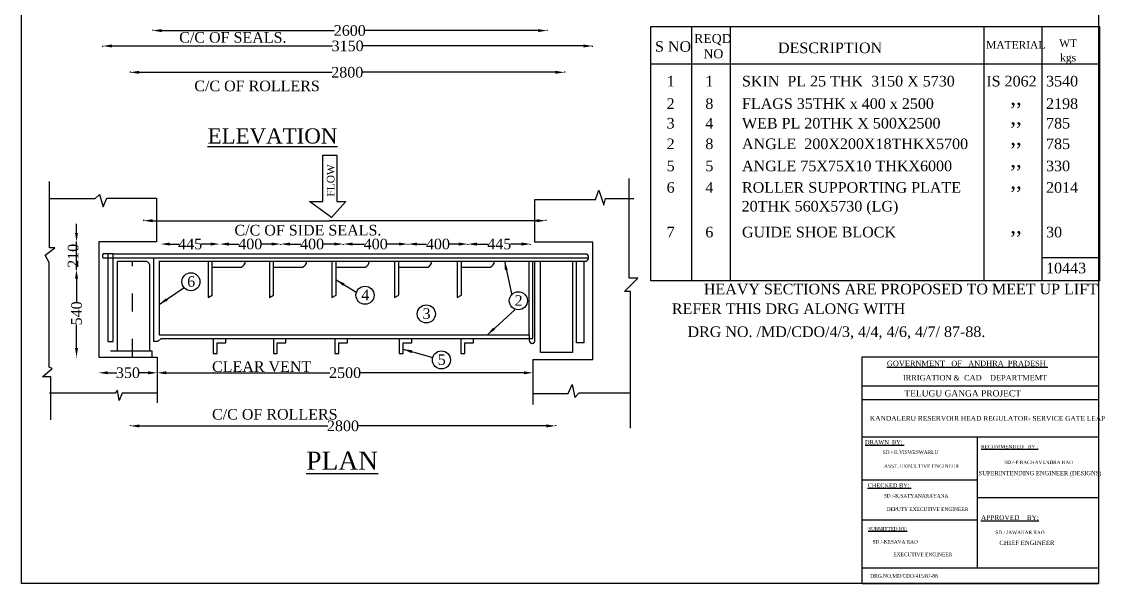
# Model space of a CAD drawing. Header units: millimetres. Extents: x 348 to 7478, y 9028 to 18917.
# Drawn here: x 348 to 7478, y 9028 to 12737 of the extents above; entities that cross this region are included whole.
import ezdxf

# ---------------------------------------------------------------- set-up
doc = ezdxf.new("R2010")
doc.units = ezdxf.units.MM
doc.header["$MEASUREMENT"] = 0
doc.linetypes.add('ACAD_ISO03W100', pattern=[30, 12, -18])
for name, color, linetype in [('DIM', 5, 'Continuous'), ('DO LINE', 3, 'Continuous'), ('DWG.LINE', 10, 'Continuous'), ('TEXT', 7, 'Continuous')]:
    doc.layers.add(name, color=color, linetype=linetype)
doc.layers.add('TITLE', color=7, linetype='Continuous', lineweight=30)
doc.styles.get("Standard").update_dxf_attribs({"font": 'times.ttf', "height": 70})
doc.dimstyles.get("Standard").update_dxf_attribs({"dimtxt": 70, "dimasz": 60, "dimexe": 0.18, "dimexo": 0.0625, "dimgap": 0.09, "dimtad": 0, "dimtih": 1, "dimtoh": 1, "dimdec": 0, "dimzin": 0, "dimdsep": 46, "dimtxsty": 'Standard', "dimcen": 300, "dimclrd": 5, "dimclre": 5, "dimclrt": 4, "dimadec": 0, "dimazin": 0, "dimtfac": 1, "dimtdec": 0, "dimtofl": 0, "dimtmove": 0, "dimatfit": 3, "dimfxl": 0, "dimtolj": 1, "dimtzin": 0, "dimarcsym": 0})

# ---------------------------------------------------------------- blocks, each defined once
blk = doc.blocks.new('*D9')
at = {"layer": 'Defpoints', "color": 0, "ltscale": 0.2}
for p in [(883.7, 12575.7), (883.7, 12537.8), (4113.7, 12537.8)]:
    blk.add_point(p, dxfattribs=at)
at = {"layer": 'DIM', "color": 5, "lineweight": -2, "ltscale": 0.2}
for p, q in [((883.7, 12570.7), (883.7, 12575.8)), ((943.7, 12575.7), (2399.2, 12575.7)), ((4053.7, 12575.7), (2598.2, 12575.7)), ((4113.7, 12570.7), (4113.7, 12575.8))]:
    blk.add_line(p, q, dxfattribs=at)
at = {"layer": 'DIM', "color": 5, "ltscale": 0.2}
for points in [[(943.7, 12585.7), (943.7, 12565.7), (883.7, 12575.7)], [(4053.7, 12585.7), (4053.7, 12565.7), (4113.7, 12575.7)]]:
    blk.add_solid(points, dxfattribs=at)
at = {"layer": 'DIM', "color": 4, "ltscale": 0.2, "insert": (2498.7, 12575.7), "char_height": 70, "attachment_point": 5}
blk.add_mtext('\\A1;3150', dxfattribs=at)
blk = doc.blocks.new('*D10')
at = {"layer": 'Defpoints', "color": 0, "ltscale": 0.2}
for p in [(1063.1, 12416), (3929.4, 12416), (3929.4, 12401.8)]:
    blk.add_point(p, dxfattribs=at)
at = {"layer": 'DIM', "color": 5, "lineweight": -2, "ltscale": 0.2}
for p, q in [((1063.1, 12406.8), (1063.1, 12401.6)), ((3929.4, 12406.8), (3929.4, 12401.6)), ((1123.1, 12401.8), (2395.8, 12401.8)), ((3869.4, 12401.8), (2596.8, 12401.8))]:
    blk.add_line(p, q, dxfattribs=at)
at = {"layer": 'DIM', "color": 5, "ltscale": 0.2}
for points in [[(1123.1, 12411.8), (1123.1, 12391.8), (1063.1, 12401.8)], [(3869.4, 12411.8), (3869.4, 12391.8), (3929.4, 12401.8)]]:
    blk.add_solid(points, dxfattribs=at)
at = {"layer": 'DIM', "color": 4, "ltscale": 0.2, "insert": (2496.3, 12401.8), "char_height": 70, "attachment_point": 5}
blk.add_mtext('\\A1;2800', dxfattribs=at)
blk = doc.blocks.new('*D11')
at = {"layer": 'Defpoints', "color": 0, "ltscale": 0.2}
for p in [(1211, 12689.7), (3815.3, 12689.7), (3815.3, 12677.2)]:
    blk.add_point(p, dxfattribs=at)
at = {"layer": 'DIM', "color": 5, "lineweight": -2, "ltscale": 0.2}
for p, q in [((1211, 12682.2), (1211, 12677.1)), ((1271, 12677.2), (2412.6, 12677.2)), ((3755.3, 12677.2), (2613.6, 12677.2)), ((3815.3, 12682.2), (3815.3, 12677.1))]:
    blk.add_line(p, q, dxfattribs=at)
at = {"layer": 'DIM', "color": 5, "ltscale": 0.2}
for points in [[(1271, 12687.2), (1271, 12667.2), (1211, 12677.2)], [(3755.3, 12687.2), (3755.3, 12667.2), (3815.3, 12677.2)]]:
    blk.add_solid(points, dxfattribs=at)
at = {"layer": 'DIM', "color": 4, "ltscale": 0.2, "insert": (2513.1, 12677.2), "char_height": 70, "attachment_point": 5}
blk.add_mtext('\\A1;2600', dxfattribs=at)
blk = doc.blocks.new('*D25')
at = {"layer": 'Defpoints', "color": 0, "ltscale": 0.2}
for p in [(710.3, 11098.9), (713, 11098.9), (713, 10521.8)]:
    blk.add_point(p, dxfattribs=at)
at = {"layer": 'DIM', "color": 5, "lineweight": -2, "ltscale": 0.2}
for p, q in [((712.9, 11098.9), (710.2, 11098.9)), ((710.3, 11038.9), (710.3, 10883.6)), ((710.3, 10581.8), (710.3, 10737)), ((712.9, 10521.8), (710.2, 10521.8))]:
    blk.add_line(p, q, dxfattribs=at)
at = {"layer": 'DIM', "color": 5, "ltscale": 0.2}
for points in [[(700.3, 11038.9), (720.3, 11038.9), (710.3, 11098.9)], [(700.3, 10581.8), (720.3, 10581.8), (710.3, 10521.8)]]:
    blk.add_solid(points, dxfattribs=at)
at = {"layer": 'DIM', "color": 4, "ltscale": 0.2, "insert": (710.3, 10810.3), "char_height": 70, "attachment_point": 5, "rotation": 90}
blk.add_mtext('\\A1;540', dxfattribs=at)
blk = doc.blocks.new('*D26')
at = {"layer": 'Defpoints', "color": 0, "ltscale": 0.2}
for p in [(702.3, 11281.7), (710.3, 11281.7), (713, 11098.9)]:
    blk.add_point(p, dxfattribs=at)
at = {"layer": 'DIM', "color": 5, "lineweight": -2, "ltscale": 0.2}
for p, q in [((710.3, 11341.7), (710.3, 11401.7)), ((705.3, 11281.7), (710.5, 11281.7)), ((710.3, 11098.9), (710.3, 11281.7)), ((712.9, 11098.9), (710.2, 11098.9)), ((710.3, 11038.9), (710.3, 10978.9))]:
    blk.add_line(p, q, dxfattribs=at)
at = {"layer": 'DIM', "color": 5, "ltscale": 0.2}
for points in [[(700.3, 11341.7), (720.3, 11341.7), (710.3, 11281.7)], [(700.3, 11038.9), (720.3, 11038.9), (710.3, 11098.9)]]:
    blk.add_solid(points, dxfattribs=at)
at = {"layer": 'DIM', "color": 4, "ltscale": 0.2, "insert": (687.7, 11190.3), "char_height": 70, "attachment_point": 5, "rotation": 90}
blk.add_mtext('\\A1;210', dxfattribs=at)
blk = doc.blocks.new('*D27')
at = {"layer": 'Defpoints', "color": 0, "ltscale": 0.2}
for p in [(856.4, 10418), (1242.7, 10418), (1242.7, 10418)]:
    blk.add_point(p, dxfattribs=at)
at = {"layer": 'DIM', "color": 5, "lineweight": -2, "ltscale": 0.2}
for p, q in [((856.4, 10418), (856.4, 10418.1)), ((916.4, 10418), (975.9, 10418)), ((1182.7, 10418), (1123.2, 10418)), ((1242.7, 10418), (1242.7, 10418.1))]:
    blk.add_line(p, q, dxfattribs=at)
at = {"layer": 'DIM', "color": 5, "ltscale": 0.2}
for points in [[(916.4, 10428), (916.4, 10408), (856.4, 10418)], [(1182.7, 10428), (1182.7, 10408), (1242.7, 10418)]]:
    blk.add_solid(points, dxfattribs=at)
at = {"layer": 'DIM', "color": 4, "ltscale": 0.2, "insert": (1049.5, 10418), "char_height": 70, "attachment_point": 5}
blk.add_mtext('\\A1;350', dxfattribs=at)
blk = doc.blocks.new('*D28')
at = {"layer": 'Defpoints', "color": 0, "ltscale": 0.2}
for p in [(1242.7, 10418), (3721.4, 10418), (3721.4, 10418)]:
    blk.add_point(p, dxfattribs=at)
at = {"layer": 'DIM', "color": 5, "lineweight": -2, "ltscale": 0.2}
for p, q in [((1242.7, 10418), (1242.7, 10418.1)), ((1302.7, 10418), (2381.6, 10418)), ((3661.4, 10418), (2582.6, 10418)), ((3721.4, 10418), (3721.4, 10418.1))]:
    blk.add_line(p, q, dxfattribs=at)
at = {"layer": 'DIM', "color": 5, "ltscale": 0.2}
for points in [[(1302.7, 10428), (1302.7, 10408), (1242.7, 10418)], [(3661.4, 10428), (3661.4, 10408), (3721.4, 10418)]]:
    blk.add_solid(points, dxfattribs=at)
at = {"layer": 'DIM', "color": 4, "ltscale": 0.2, "insert": (2482.1, 10418), "char_height": 70, "attachment_point": 5}
blk.add_mtext('\\A1;2500', dxfattribs=at)
blk = doc.blocks.new('*D29')
at = {"layer": 'Defpoints', "color": 0, "ltscale": 0.2}
for p in [(1065, 10077.5), (3870.8, 10077.5), (3870.8, 10067.3)]:
    blk.add_point(p, dxfattribs=at)
at = {"layer": 'DIM', "color": 5, "lineweight": -2, "ltscale": 0.2}
for p, q in [((1065, 10072.3), (1065, 10067.1)), ((1125, 10067.3), (2367.4, 10067.3)), ((3810.8, 10067.3), (2568.4, 10067.3)), ((3870.8, 10072.3), (3870.8, 10067.1))]:
    blk.add_line(p, q, dxfattribs=at)
at = {"layer": 'DIM', "color": 5, "ltscale": 0.2}
for points in [[(1125, 10077.3), (1125, 10057.3), (1065, 10067.3)], [(3810.8, 10077.3), (3810.8, 10057.3), (3870.8, 10067.3)]]:
    blk.add_solid(points, dxfattribs=at)
at = {"layer": 'DIM', "color": 4, "ltscale": 0.2, "insert": (2467.9, 10067.3), "char_height": 70, "attachment_point": 5}
blk.add_mtext('\\A1;2800', dxfattribs=at)
blk = doc.blocks.new('*D30')
at = {"layer": 'Defpoints', "color": 0, "ltscale": 0.2}
for p in [(1265, 11266.7), (1655.2, 11267.9), (1655.2, 11266.7)]:
    blk.add_point(p, dxfattribs=at)
at = {"layer": 'DIM', "color": 5, "lineweight": -2, "ltscale": 0.2}
for p, q in [((1265, 11266.8), (1265, 11268.1)), ((1325, 11267.9), (1386.7, 11267.9)), ((1595.2, 11267.9), (1533.5, 11267.9)), ((1655.2, 11266.8), (1655.2, 11268.1))]:
    blk.add_line(p, q, dxfattribs=at)
at = {"layer": 'DIM', "color": 5, "ltscale": 0.2}
for points in [[(1325, 11277.9), (1325, 11257.9), (1265, 11267.9)], [(1595.2, 11277.9), (1595.2, 11257.9), (1655.2, 11267.9)]]:
    blk.add_solid(points, dxfattribs=at)
at = {"layer": 'DIM', "color": 4, "ltscale": 0.2, "insert": (1460.1, 11267.9), "char_height": 70, "attachment_point": 5}
blk.add_mtext('\\A1;445', dxfattribs=at)
blk = doc.blocks.new('*D31')
at = {"layer": 'Defpoints', "color": 0, "ltscale": 0.2}
for p in [(1655.2, 11266.7), (2057.6, 11267.9), (2057.6, 11259.7)]:
    blk.add_point(p, dxfattribs=at)
at = {"layer": 'DIM', "color": 5, "lineweight": -2, "ltscale": 0.2}
for p, q in [((1655.2, 11266.8), (1655.2, 11268.1)), ((1715.2, 11267.9), (1781.4, 11267.9)), ((1997.6, 11267.9), (1931.4, 11267.9)), ((2057.6, 11262.9), (2057.6, 11268.1))]:
    blk.add_line(p, q, dxfattribs=at)
at = {"layer": 'DIM', "color": 5, "ltscale": 0.2}
for points in [[(1715.2, 11277.9), (1715.2, 11257.9), (1655.2, 11267.9)], [(1997.6, 11277.9), (1997.6, 11257.9), (2057.6, 11267.9)]]:
    blk.add_solid(points, dxfattribs=at)
at = {"layer": 'DIM', "color": 4, "ltscale": 0.2, "insert": (1856.4, 11267.9), "char_height": 70, "attachment_point": 5}
blk.add_mtext('\\A1;400', dxfattribs=at)
blk = doc.blocks.new('*D32')
at = {"layer": 'Defpoints', "color": 0, "ltscale": 0.2}
for p in [(2471.2, 11267.9), (2057.6, 11259.7), (2471.2, 11258.5)]:
    blk.add_point(p, dxfattribs=at)
at = {"layer": 'DIM', "color": 5, "lineweight": -2, "ltscale": 0.2}
for p, q in [((2057.6, 11262.9), (2057.6, 11268.1)), ((2117.6, 11267.9), (2189.4, 11267.9)), ((2411.2, 11267.9), (2339.4, 11267.9)), ((2471.2, 11262.9), (2471.2, 11268.1))]:
    blk.add_line(p, q, dxfattribs=at)
at = {"layer": 'DIM', "color": 5, "ltscale": 0.2}
for points in [[(2117.6, 11277.9), (2117.6, 11257.9), (2057.6, 11267.9)], [(2411.2, 11277.9), (2411.2, 11257.9), (2471.2, 11267.9)]]:
    blk.add_solid(points, dxfattribs=at)
at = {"layer": 'DIM', "color": 4, "ltscale": 0.2, "insert": (2264.4, 11267.9), "char_height": 70, "attachment_point": 5}
blk.add_mtext('\\A1;400', dxfattribs=at)
blk = doc.blocks.new('*D33')
at = {"layer": 'Defpoints', "color": 0, "ltscale": 0.2}
for p in [(2897.2, 11267.9), (2471.2, 11258.5), (2897.2, 11255.9)]:
    blk.add_point(p, dxfattribs=at)
at = {"layer": 'DIM', "color": 5, "lineweight": -2, "ltscale": 0.2}
for p, q in [((2471.2, 11262.9), (2471.2, 11268.1)), ((2531.2, 11267.9), (2609.2, 11267.9)), ((2837.2, 11267.9), (2759.1, 11267.9)), ((2897.2, 11262.9), (2897.2, 11268.1))]:
    blk.add_line(p, q, dxfattribs=at)
at = {"layer": 'DIM', "color": 5, "ltscale": 0.2}
for points in [[(2531.2, 11277.9), (2531.2, 11257.9), (2471.2, 11267.9)], [(2837.2, 11277.9), (2837.2, 11257.9), (2897.2, 11267.9)]]:
    blk.add_solid(points, dxfattribs=at)
at = {"layer": 'DIM', "color": 4, "ltscale": 0.2, "insert": (2684.2, 11267.9), "char_height": 70, "attachment_point": 5}
blk.add_mtext('\\A1;400', dxfattribs=at)
blk = doc.blocks.new('*D34')
at = {"layer": 'Defpoints', "color": 0, "ltscale": 0.2}
for p in [(3292.1, 11267.9), (2897.2, 11255.9), (3292.1, 11262.9)]:
    blk.add_point(p, dxfattribs=at)
at = {"layer": 'DIM', "color": 5, "lineweight": -2, "ltscale": 0.2}
for p, q in [((2897.2, 11262.9), (2897.2, 11268.1)), ((2957.2, 11267.9), (3019.7, 11267.9)), ((3232.1, 11267.9), (3169.6, 11267.9)), ((3292.1, 11263), (3292.1, 11268.1))]:
    blk.add_line(p, q, dxfattribs=at)
at = {"layer": 'DIM', "color": 5, "ltscale": 0.2}
for points in [[(2957.2, 11277.9), (2957.2, 11257.9), (2897.2, 11267.9)], [(3232.1, 11277.9), (3232.1, 11257.9), (3292.1, 11267.9)]]:
    blk.add_solid(points, dxfattribs=at)
at = {"layer": 'DIM', "color": 4, "ltscale": 0.2, "insert": (3094.6, 11267.9), "char_height": 70, "attachment_point": 5}
blk.add_mtext('\\A1;400', dxfattribs=at)
blk = doc.blocks.new('*D35')
at = {"layer": 'Defpoints', "color": 0, "ltscale": 0.2}
for p in [(3705.7, 11267.9), (3292.1, 11262.9), (3705.7, 11261.7)]:
    blk.add_point(p, dxfattribs=at)
at = {"layer": 'DIM', "color": 5, "lineweight": -2, "ltscale": 0.2}
for p, q in [((3292.1, 11263), (3292.1, 11268.1)), ((3352.1, 11267.9), (3425.5, 11267.9)), ((3645.7, 11267.9), (3572.3, 11267.9)), ((3705.7, 11262.9), (3705.7, 11268.1))]:
    blk.add_line(p, q, dxfattribs=at)
at = {"layer": 'DIM', "color": 5, "ltscale": 0.2}
for points in [[(3352.1, 11277.9), (3352.1, 11257.9), (3292.1, 11267.9)], [(3645.7, 11277.9), (3645.7, 11257.9), (3705.7, 11267.9)]]:
    blk.add_solid(points, dxfattribs=at)
at = {"layer": 'DIM', "color": 4, "ltscale": 0.2, "insert": (3498.9, 11267.9), "char_height": 70, "attachment_point": 5}
blk.add_mtext('\\A1;445', dxfattribs=at)

msp = doc.modelspace()

# ---------------------------------------------------------------- linework, layer by layer
at = {"layer": 'DIM', "color": 5, "ltscale": 0.2}
for p, q in [((1151.9, 11427.2), (1151.9, 11422)), ((1211.9, 11422.2), (2380.3, 11422.2)), ((3746.6, 11422.2), (2380.3, 11422.2)), ((3806.6, 11427.2), (3806.6, 11422))]:
    msp.add_line(p, q, dxfattribs=at)
for points in [[(1211.9, 11432.2), (1211.9, 11412.2), (1151.9, 11422.2)], [(3746.6, 11432.2), (3746.6, 11412.2), (3806.6, 11422.2)]]:
    msp.add_solid(points, dxfattribs=at)
at = {"layer": 'DO LINE', "linetype": 'ACAD_ISO03W100', "ltscale": 10}
msp.add_lwpolyline([(1079.1, 10521.8), (1079.1, 11153.5)], dxfattribs=at)
at = {"layer": 'DWG.LINE', "ltscale": 0.2}
for p, q in [((4500.2, 12704.1), (7459.6, 12704.1)), ((4500.2, 11025.8), (4500.2, 12704.1)), ((4769.7, 11025.8), (4769.7, 12704.1)), ((5024.9, 11025.8), (5024.9, 12704.1)), ((6698.2, 11025.8), (6698.2, 12704.1)), ((7081.1, 11025.8), (7081.1, 12704.1)), ((7459.6, 12704.1), (7459.6, 11025.8)), ((4500.2, 12458.6), (7459.6, 12458.6)), ((856.4, 11281.7), (856.4, 10521.8)), ((916, 11202.9), (916, 10624.4)), ((951.1, 10624.4), (951.1, 11202.9)), ((951.1, 11202.9), (4076.4, 11202.9)), ((1218, 11176.6), (1218, 10627.1)), ((1255.9, 11155.5), (4073.3, 11155.5)), ((3721.5, 10643.4), (3721.5, 11155.5)), ((3734.8, 10643.4), (3734.8, 11155.5)), ((7459.6, 11025.8), (4500.2, 11025.8)), ((916, 10624.4), (951.1, 10624.4)), ((1218, 10627.1), (1249.3, 10627.1)), ((1249.3, 10627.1), (1268.9, 10643.4)), ((1268.9, 10643.4), (3721.5, 10643.4)), ((1209.8, 10561.6), (933.9, 10561.6)), ((1209.8, 10521.8), (1209.8, 10561.6)), ((856.4, 10521.8), (1242.7, 10521.8))]:
    msp.add_line(p, q, dxfattribs=at)
for points in [[(2334.5, 11855.3), (2426.7, 11855.3), (2426.7, 11549.8), (2486, 11549.8), (2391.9, 11443.4), (2247.9, 11549.8), (2334.5, 11549.8), (2334.5, 11855.3)], [(3771, 11155.5), (3981.4, 11155.5), (3981.4, 10551), (3771, 10551)]]:
    msp.add_lwpolyline(points, close=True, dxfattribs=at)
for points in [[(4365.4, 10051.7), (4365.4, 10955.4), (4324.9, 10955.4), (4414.3, 11041.8), (4355.6, 11043.2), (4355.6, 11700.8)], [(540.3, 10106.6), (540.3, 10392.4), (485.5, 10392.4), (549.3, 10447.3), (529.3, 10454.3), (529.3, 11145.9), (502.4, 11194.7), (567.2, 11243.5), (532.3, 11243.5), (532.3, 11680.2)], [(3734, 11561.8), (4133.6, 11561.8), (4156.7, 11622.7), (4190, 11524.6), (4200.6, 11568.4), (4386.4, 11568.4)], [(532.3, 11569.7), (832.5, 11569.7), (861.5, 11594.7), (885.4, 11514), (911.3, 11570.8), (1238.6, 11570.8), (1238.6, 11281.7), (856.4, 11281.7)], [(3721.4, 10506.7), (4117.5, 10506.7), (4117.5, 11279.7), (3734, 11279.7), (3734, 11561.8)], [(1255.9, 11155.5), (1255.9, 10669.7), (3697.2, 10669.7), (3697.2, 11155.5)], [(1578.3, 11155.5), (1578.3, 10915.1), (1606, 10930), (1606, 11155.5)], [(1982.8, 11155.5), (1982.8, 10915.1), (2010.5, 10930), (2010.5, 11155.5)], [(2395, 11155.5), (2395, 10915.1), (2422.6, 10930), (2422.6, 11155.5)], [(2808.3, 11155.5), (2808.3, 10915.1), (2836, 10930), (2836, 11155.5)], [(3221.6, 11155.5), (3221.6, 10915.1), (3249.3, 10930), (3249.3, 11155.5)], [(4057.2, 11155.5), (4057.2, 10615.4), (4009.8, 10615.4), (4009.8, 11155.5)], [(7081.1, 11180), (7459.6, 11180)], [(1606, 11115.4), (1797, 11115.4)], [(2010.5, 11115.4), (2201.5, 11115.4)], [(2422.6, 11115.4), (2613.6, 11115.4)], [(2836, 11115.4), (3027, 11115.4)], [(3249.3, 11115.4), (3440.3, 11115.4)], [(1611.6, 10643.4), (1611.6, 10545.4), (1637.1, 10545.4), (1637.1, 10616.9), (1694.6, 10616.9), (1694.6, 10643.4)], [(2008.8, 10643.4), (2008.8, 10545.4), (2034.3, 10545.4), (2034.3, 10616.9), (2091.8, 10616.9), (2091.8, 10643.4)], [(2414.9, 10643.4), (2414.9, 10545.4), (2440.4, 10545.4), (2440.4, 10616.9), (2497.9, 10616.9), (2497.9, 10643.4)], [(2839, 10643.4), (2839, 10545.4), (2864.6, 10545.4), (2864.6, 10616.9), (2922, 10616.9), (2922, 10643.4)], [(3245.5, 10643.4), (3245.5, 10545.4), (3271, 10545.4), (3271, 10616.9), (3328.5, 10616.9), (3328.5, 10643.4)], [(1242.7, 10521.8), (1242.7, 10219.3)], [(3721.4, 10506.7), (3721.4, 10209.7)], [(3721.4, 10281.3), (3954.4, 10281.3), (3981.1, 10339.8), (3998.5, 10254.9), (4026.8, 10286.3), (4365.4, 10286.3)], [(1242.7, 10284.1), (1010.4, 10284.1), (991.3, 10235), (980.4, 10303.7), (965.4, 10282.8), (531.3, 10282.8)]]:
    msp.add_lwpolyline(points, dxfattribs=at)
for points in [[(951.1, 11202.9), (887.7, 11202.9, 0.414214), (882.7, 11197.9), (882.7, 11181.6, 0.414214), (887.7, 11176.6), (4088.6, 11176.6)], [(1195, 10561.6), (1195, 11123.5, 0.414214), (1165, 11153.5), (978.9, 11153.5), (978.9, 10561.6)], [(3697.2, 10669.7), (3697.2, 10632.2, 0.414214), (3717.2, 10612.2), (3714.8, 10612.2, 0.414214), (3734.8, 10632.2), (3734.8, 10643.4)]]:
    msp.add_lwpolyline(points, format="xyb", dxfattribs=at)
for centre in [(1464.8, 11018.8), (2613.5, 10930.2), (3625.3, 10893.4), (3017.8, 10806.9), (3117.8, 10502.9)]:
    msp.add_circle(centre, 59.7, dxfattribs=at)
for centre, radius, start, end in [((4061.6, 11180.1), 27.2, 295.49822, 57.12983), ((1779.9, 11156.4), 44.5, 292.625, 358.74121), ((2184.3, 11156.4), 44.5, 292.625, 358.74121), ((2596.5, 11156.4), 44.5, 292.625, 358.74121), ((3009.9, 11156.4), 44.5, 292.625, 358.74121), ((3423.1, 11156.4), 44.5, 292.625, 358.74121)]:
    msp.add_arc(centre, radius, start, end, dxfattribs=at)
at = {"layer": 'TITLE', "lineweight": 30}
for p, q in [((5894.3, 10524.3), (7453.2, 10524.3)), ((7453.2, 10524.3), (7453.2, 9027.7)), ((5894.3, 10332.5), (7453.2, 10332.5)), ((5894.3, 10241.1), (7453.2, 10241.1)), ((5894.3, 9995.4), (7453.2, 9995.4)), ((5897.5, 9711.7), (6655.8, 9711.7)), ((5894.3, 9446.5), (6652.5, 9446.5)), ((7453.2, 9127.3), (5894.3, 9127.3)), ((5894.3, 9027.7), (7453.2, 9027.7))]:
    msp.add_line(p, q, dxfattribs=at)
at = {"layer": 'TITLE', "ltscale": 0.2}
msp.add_lwpolyline([(348, 18917.1), (7453.2, 18917.1), (7453.2, 9027.7), (348, 9027.7)], close=True, dxfattribs=at)
at = {"layer": 'TITLE'}
msp.add_lwpolyline([(5894.3, 9027.7), (5894.3, 10524.3)], dxfattribs=at)
at = {"layer": 'TITLE', "lineweight": 30}
for points in [[(6652.5, 9995.4), (6652.5, 9127.3)], [(6652.5, 9594.5), (7453.2, 9594.5)]]:
    msp.add_lwpolyline(points, dxfattribs=at)

# ---------------------------------------------------------------- texts
at = {"layer": 'TEXT', "ltscale": 0.2}
for s, height, p in [('C/C OF SEALS.', 70, (1387.7, 12597.3)), ('REQD', 60, (4785.2, 12594.8)), ('S NO', 70, (4527, 12537.3)), ('NO', 60, (4846, 12494.5)), ('DESCRIPTION', 70, (5338, 12528.3)), ('MATERIAL', 50, (6711.4, 12557.6)), ('WT', 50, (7193.3, 12568.9)), ('kgs', 50, (7199.6, 12474.4)), ('C/C OF ROLLERS ', 70, (1487.2, 12277)), ('1 ', 70, (4603.5, 12308.5)), ('1 ', 70, (4859, 12308.5)), ('SKIN  PL 25 THK  3150 X 5730', 70, (5100.6, 12308.5)), ('IS 2062', 70, (6712.5, 12308.5)), ('3540', 70, (7106.6, 12308.5)), ('2', 70, (4603.5, 12160)), ('8', 70, (4859, 12160)), ('FLAGS 35THK x 400 x 2500', 70, (5100.6, 12160)), (',,', 100, (6870.8, 12186.4)), ('2198', 70, (7106.6, 12160)), ('3', 70, (4603.5, 12030.8)), ('4', 70, (4859, 12030.8)), ('WEB PL 20THK X 500X2500', 70, (5100.6, 12030.8)), (',,', 100, (6870.8, 12057.1)), ('785', 70, (7106.6, 12030.8)), ('2', 70, (4603.5, 11894.8)), ('8', 70, (4859, 11894.8)), ('ANGLE  200X200X18THKX5700', 70, (5100.6, 11894.8)), (',,', 100, (6870.8, 11921.2)), ('785', 70, (7106.6, 11894.8)), ('5', 70, (4603.5, 11748.8)), ('5', 70, (4859, 11748.8)), ('ANGLE 75X75X10 THKX6000', 70, (5100.6, 11748.8)), (',,', 100, (6870.8, 11775.2)), ('330', 70, (7106.6, 11748.8)), ('6', 70, (4603.5, 11606.8)), ('4', 70, (4859, 11606.8)), ('ROLLER SUPPORTING PLATE', 70, (5100.6, 11606.8)), (',,', 100, (6870.8, 11633.2)), ('2014', 70, (7106.6, 11606.8)), ('20THK 560X5730 (LG)', 70, (5098.4, 11482.8)), ('C/C OF SIDE SEALS. ', 70, (1752.2, 11324.6)), ('7', 70, (4603.5, 11312)), ('6', 70, (4859, 11312)), ('GUIDE SHOE BLOCK', 70, (5100.6, 11312)), (',,', 100, (6870.8, 11338.3)), ('30', 70, (7106.6, 11312)), ('10443', 70, (7106.6, 11074.6)), ('6', 70, (1440.1, 10985.9)), ('HEAVY SECTIONS ARE PROPOSED TO MEET UP LIFT', 70, (4849.2, 10936)), ('4', 70, (2588.7, 10897.4)), ('2', 70, (3600.6, 10860.5)), ('3', 70, (2993.1, 10774.1)), ('REFER THIS DRG ALONG WITH', 70, (4638.2, 10806.1)), ('DRG NO. /MD/CDO/4/3, 4/4, 4/6, 4/7/ 87-88.', 70, (4741.2, 10654.2)), ('CLEAR VENT ', 70, (1604.3, 10424)), ('5', 70, (3093, 10470.1)), ('C/C OF ROLLERS ', 70, (1604.3, 10109.3))]:
    msp.add_text(s, height=height, dxfattribs=at).set_placement(p)
msp.add_text('FLOW', height=50, rotation=90, dxfattribs=at).set_placement((2411.8, 11580.9))
at = {"layer": 'TITLE', "ltscale": 0.2}
for s, height, p in [('%%UELEVATION', 100, (1575.4, 11931.8)), ('%%UPLAN', 120, (2226, 9777.8))]:
    msp.add_text(s, height=height, dxfattribs=at).set_placement(p)
at = {"layer": 'TITLE', "lineweight": 30}
for s, height, p in [('%%UGOVERNMENT   OF   ANDHRA  PRADESH ', 35.902, (6056.5, 10461.7)), ('IRRIGATION &  CAD    DEPARTMEMT ', 35.902, (6162.5, 10367.5)), ('TELUGU GANGA PROJECT', 41.3, (6171.8, 10261.8)), ('KANDALERU RESERVOIR HEAD REGULATOR- SERVICE GATE LEAP', 32, (5944.3, 10101.4)), ('%%UDRAWN  BY; ', 27.271, (5912.2, 9946.4)), ('%%URECOMMENDED   BY :', 23.403, (6678.4, 9918.9)), ('SD /-K.VISWESWARLU', 22.845, (6028.8, 9882.9)), ('ASST. EXECUTIVE ENGINEER', 23.436, (6037.2, 9790.8)), ('SUPERINTENDING ENGINEER (DESIGNS)', 27.924, (6661.7, 9741.8)), ('SD /-P.RAGHAVENDRA RAO', 22.845, (6830.2, 9815.6)), ('%%UCHECKED BY: ', 27.271, (5929.4, 9661.5)), ('SD /-K.SATYANARAYANA', 22.845, (6036.7, 9594.4)), ('DEPUTY EXECUTIVE ENGINEER', 23.436, (6054.4, 9505.9)), ('%%UAPPROVED    BY;', 31.466, (6677.1, 9446.4)), ('%%USUBMITTED BY;', 22.027, (5933.9, 9376.9)), ('SD / JAWAHAR RAO', 22.845, (6772, 9352.9)), ('SD /-KESAVA RAO', 22.845, (5962, 9291)), ('CHIEF ENGINEER', 29.217, (6799, 9281.3)), ('EXECUTIVE ENGINEER', 23.436, (6098.9, 9207)), ('DRG.NO.MD/CDO/415/87-88', 23.436, (5946.9, 9065.7))]:
    msp.add_text(s, height=height, dxfattribs=at).set_placement(p)

# ---------------------------------------------------------------- dimensions: what is measured, and where the dimension line sits
at = {"layer": 'DIM', "ltscale": 0.2}
for p1, p2, distance, text, picture, middle in [((1211, 12689.7), (3815.3, 12689.7), -12.4, '2600', '*D11', (2513.1, 12677.2)), ((1063.1, 12416), (3929.4, 12416), -14.2, '2800', '*D10', (2496.3, 12401.8)), ((856.4, 10418), (1242.7, 10418), 0, '350', '*D27', (1049.5, 10418))]:
    dim = msp.add_aligned_dim(p1=p1, p2=p2, distance=distance, text=text, dimstyle='Standard', dxfattribs=at)
    dim.commit()
    dim.dimension.update_dxf_attribs({"geometry": picture, "text_midpoint": middle})
for base, p1, p2, text, picture, middle in [((883.7, 12575.7), (4113.7, 12537.8), (883.7, 12537.8), '3150', '*D9', (2498.7, 12575.7)), ((1655.2, 11267.9), (1265, 11266.7), (1655.2, 11266.7), '445', '*D30', (1460.1, 11267.9)), ((3721.4, 10418), (1242.7, 10418), (3721.4, 10418), '2500', '*D28', (2482.1, 10418)), ((3870.8, 10067.3), (1065, 10077.5), (3870.8, 10077.5), '2800', '*D29', (2467.9, 10067.3))]:
    dim = msp.add_linear_dim(base=base, p1=p1, p2=p2, text=text, dimstyle='Standard', dxfattribs=at)
    dim.commit()
    dim.dimension.update_dxf_attribs({"geometry": picture, "text_midpoint": middle})
dim = msp.add_linear_dim(base=(710.3, 11281.7), p1=(713, 11098.9), p2=(702.3, 11281.7), angle=90, text='210', dimstyle='Standard', override={"dimtmove": 1}, dxfattribs=at)
dim.commit()
dim.dimension.update_dxf_attribs({"geometry": '*D26', "text_midpoint": (687.7, 11190.3), "dimtype": 160, "text_rotation": 90})
for base, p1, p2, text, picture, middle in [((2057.6, 11267.9), (1655.2, 11266.7), (2057.6, 11259.7), '400', '*D31', (1856.4, 11267.9)), ((2471.2, 11267.9), (2057.6, 11259.7), (2471.2, 11258.5), '400', '*D32', (2264.4, 11267.9)), ((2897.2, 11267.9), (2471.2, 11258.5), (2897.2, 11255.9), '400', '*D33', (2684.2, 11267.9)), ((3292.1, 11267.9), (2897.2, 11255.9), (3292.1, 11262.9), '400', '*D34', (3094.6, 11267.9)), ((3705.7, 11267.9), (3292.1, 11262.9), (3705.7, 11261.7), '445', '*D35', (3498.9, 11267.9))]:
    dim = msp.add_linear_dim(base=base, p1=p1, p2=p2, text=text, dimstyle='Standard', override={"dimtmove": 1}, dxfattribs=at)
    dim.commit()
    dim.dimension.update_dxf_attribs({"geometry": picture, "text_midpoint": middle})
dim = msp.add_linear_dim(base=(710.3, 11098.9), p1=(713, 10521.8), p2=(713, 11098.9), angle=90, text='540', dimstyle='Standard', dxfattribs=at)
dim.commit()
dim.dimension.update_dxf_attribs({"geometry": '*D25', "text_midpoint": (710.3, 10810.3), "text_rotation": 90})

# ---------------------------------------------------------------- leaders
for points in [[(3533.5, 11155.5), (3581.3, 10930.4)], [(2422.6, 11031.3), (2560.4, 10947.3)], [(1255.9, 10868.4), (1419.4, 10980.2)], [(3420.7, 10669.7), (3603, 10833.9)], [(2864.6, 10573.6), (3060.2, 10519)]]:
    msp.add_leader(points, dimstyle='Standard', override={"dimgap": 0.09, "dimtad": 0}, dxfattribs=at)

doc.saveas('drawing.dxf')
